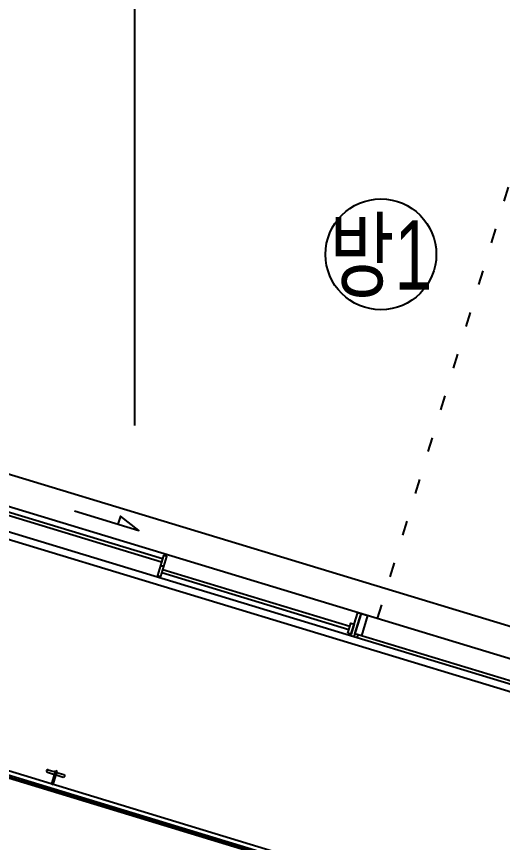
# Model space of a CAD drawing. Header units: metres. Extents: x 854089 to 1083578, y 553449 to 701949.
# Drawn here: x 911291 to 914801, y 599431 to 605394 of the extents above; entities that cross this region are included whole.
import ezdxf
from ezdxf.enums import TextEntityAlignment as Align

# ---------------------------------------------------------------- set-up
doc = ezdxf.new("R2010")
doc.units = ezdxf.units.M
doc.header["$LTSCALE"] = 300
doc.linetypes.add('HIDDEN-1', pattern=[1.4, 0.35, -0.7, 0.35])
for name, color, linetype in [('A-CEN-1', 1, 'Continuous'), ('A-ELE-3', 3, 'Continuous'), ('A-ELE-9', 9, 'Continuous'), ('A-HAT-253', 253, 'Continuous'), ('A-WIN', 4, 'Continuous'), ('A-WIN-GLASS', 4, 'Continuous'), ('A-WIN-REV', 4, 'Continuous'), ('fire shutter', 2, 'Continuous'), ('RS', 7, 'Continuous'), ('Text-방', 7, 'Continuous')]:
    doc.layers.add(name, color=color, linetype=linetype)
doc.styles.add('TEXT(돋음)', font='')
doc.styles.get('TEXT(돋음)').set_extended_font_data('Dotum')

# ---------------------------------------------------------------- blocks, each defined once
blk = doc.blocks.new('고리-flat-29')
at = {"layer": 'A-ELE-9'}
for p, q in [((2157832.3, 47124), (2157883.5, 47108.4)), ((2157837.8, 47142.1), (2157889, 47126.6)), ((2157862.8, 47040), (2157891.8, 47135.7)), ((2157874.2, 47036.5), (2157903.3, 47132.2)), ((2157891.8, 47135.7), (2157903.3, 47132.2)), ((2157900.5, 47123.1), (2157951.7, 47107.6)), ((2157895, 47104.9), (2157946.2, 47089.4)), ((2157862.8, 47040), (2157874.2, 47036.5))]:
    blk.add_line(p, q, dxfattribs=at)
for centre, start, end in [((2157835.1, 47133.1), 73.12, 253.12), ((2157948.9, 47098.5), 253.12, 73.12)]:
    blk.add_arc(centre, 9.5, start, end, dxfattribs=at)
blk = doc.blocks.new('고리')
at = {"layer": 'A-ELE-9'}
for p, q in [((2157832.3, 47124), (2157883.5, 47108.4)), ((2157837.8, 47142.1), (2157889, 47126.6)), ((2157862.8, 47040), (2157891.8, 47135.7)), ((2157874.2, 47036.5), (2157903.3, 47132.2)), ((2157891.8, 47135.7), (2157903.3, 47132.2)), ((2157900.5, 47123.1), (2157951.7, 47107.6)), ((2157895, 47104.9), (2157946.2, 47089.4)), ((2157862.8, 47040), (2157874.2, 47036.5))]:
    blk.add_line(p, q, dxfattribs=at)
for centre, start, end in [((2157835.1, 47133.1), 73.12, 253.12), ((2157948.9, 47098.5), 253.12, 73.12)]:
    blk.add_arc(centre, 9.5, start, end, dxfattribs=at)

msp = doc.modelspace()

# ---------------------------------------------------------------- linework, layer by layer
at = {"layer": 'A-CEN-1', "linetype": 'Continuous'}
for p, q in [((912143.4, 681575.2), (912143.4, 602442.2)), ((902624.3, 604703.2), (960450.8, 587156.2)), ((902014.5, 602693.7), (959841.1, 585146.7))]:
    msp.add_line(p, q, dxfattribs=at)
at = {"layer": 'A-ELE-3', "color": 3}
msp.add_line((902893.4, 602479.3, 0), (956237.8, 586292.3, 0), dxfattribs=at)
at = {"layer": 'A-HAT-253'}
msp.add_line((904493.4, 603665.8, 0), (950837.6, 589603, 0), dxfattribs=at)
at = {"layer": 'A-WIN', "color": 9}
for p, q in [((915214.8, 600647.6, 0), (908085.7, 602810.9, 0)), ((913752.2, 600907.5, 0), (908010.7, 602649.7, 0))]:
    msp.add_line(p, q, dxfattribs=at)
at = {"layer": 'A-WIN', "color": 7, "elevation": 0}
msp.add_lwpolyline([(913752.2, 600907.5), (913759.2, 600930.4), (913735.3, 600937.7), (913779.4, 601083.2), (913827.2, 601068.6), (913783.1, 600923.2), (913759.2, 600930.4)], dxfattribs=at)
at = {"layer": 'A-WIN-GLASS', "color": 5}
for p, q in [((902851.4, 602448.1, 0), (956486.2, 586173.1, 0)), ((902863.4, 602457, 0), (956489.7, 586184.5, 0))]:
    msp.add_line(p, q, dxfattribs=at)
at = {"layer": 'A-WIN-GLASS'}
for p, q in [((912344.8, 601478.2, 0), (910933.4, 601906.5, 0)), ((912337.8, 601455.3, 0), (910926.4, 601883.6, 0)), ((913691.6, 600966.1, 0), (912340, 601376.3, 0)), ((913698.6, 600989.1, 0), (912346.9, 601399.2, 0)), ((918345.4, 599513.7, 0), (913752.2, 600907.5, 0)), ((918376.3, 599529.4, 0), (913759.2, 600930.4, 0))]:
    msp.add_line(p, q, dxfattribs=at)
at = {"layer": 'A-WIN-GLASS', "elevation": 0}
for points in [[(912354.3, 601423.6), (912376.1, 601495.4), (912352.2, 601502.6), (912330.4, 601430.9)], [(912332.6, 601351.9), (912354.4, 601423.6), (912330.4, 601430.9), (912308.7, 601359.1)], [(913704.4, 600922), (913755.5, 601090.4), (913779.4, 601083.2), (913728.3, 600914.7)], [(913684.2, 600941.7), (913706, 601013.5), (913729.9, 601006.2), (913708.1, 600934.5)]]:
    msp.add_lwpolyline(points, close=True, dxfattribs=at)
at = {"layer": 'A-WIN-REV', "elevation": 0}
msp.add_lwpolyline([(911710.8, 601824.3), (912174.5, 601683.6), (912042, 601787.6), (912024.2, 601729.2)], dxfattribs=at)
at = {"layer": 'fire shutter', "color": 2, "linetype": 'HIDDEN-1'}
msp.add_line((913898.5, 601047), (915329.1, 605759.5), dxfattribs=at)
at = {"layer": 'Text-방', "color": 1}
msp.add_circle((913923.2, 603676.6), 400, dxfattribs=at)

# ---------------------------------------------------------------- block references
msp.add_blockref('고리', (-1246317.6, 552813.9, 0))
at = {"layer": 'RS'}
msp.add_blockref('고리-flat-29', (-1246317.6, 552813.9, 0), dxfattribs=at)

# ---------------------------------------------------------------- texts
at = {"layer": 'Text-방', "style": 'TEXT(돋음)', "width": 0.75}
msp.add_text('방1', height=500, dxfattribs=at).set_placement((913923.2, 603671.2), align=Align.MIDDLE_CENTER)

doc.saveas('drawing.dxf')
